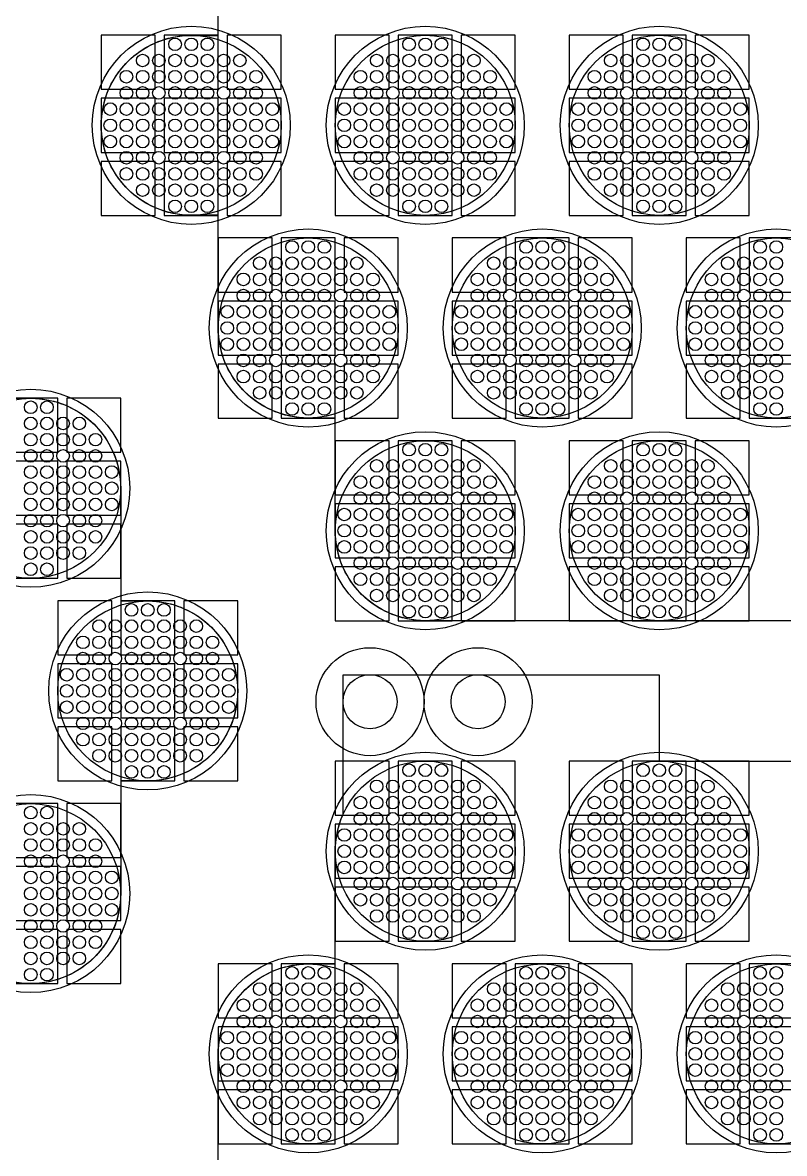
# Model space of a CAD drawing. Extents: x -49 to 54, y -38 to 38.
# Drawn here: x 10.07 to 14.3, y 2.14 to 8.43 of the extents above; entities that cross this region are included whole.
import ezdxf

# ---------------------------------------------------------------- set-up
doc = ezdxf.new("R2010")
doc.units = 0
for name, color, linetype in [('ADHESIVE_VIA_OPENINGS', 30, 'CONTINUOUS'), ('BACK_LAYER', 5, 'CONTINUOUS'), ('COND_LAYER_LOWER_ELECTRODE', 6, 'CONTINUOUS'), ('CONDUCTIVE_LAYER_BACK_LAYER', 2, 'CONTINUOUS'), ('EMITTER', 3, 'CONTINUOUS'), ('LOWER_ELECTRODE', 1, 'CONTINUOUS'), ('SUBSTRATE_VIA', 4, 'CONTINUOUS')]:
    doc.layers.add(name, color=color, linetype=linetype)

msp = doc.modelspace()

# ---------------------------------------------------------------- linework, layer by layer
at = {"layer": 'ADHESIVE_VIA_OPENINGS'}
for centre in [(11.9977, 4.6529), (12.5977, 4.6529)]:
    msp.add_circle(centre, 0.3, dxfattribs=at)
at = {"layer": 'BACK_LAYER'}
for points in [[(10.5046, 8.0546), (10.8046, 8.0546), (10.8046, 8.3546), (10.5046, 8.3546)], [(10.8546, 8.0546), (11.1546, 8.0546), (11.1546, 8.3546), (10.8546, 8.3546)], [(11.2046, 8.0546), (11.5046, 8.0546), (11.5046, 8.3546), (11.2046, 8.3546)], [(11.8046, 8.0546), (12.1046, 8.0546), (12.1046, 8.3546), (11.8046, 8.3546)], [(12.1546, 8.0546), (12.4546, 8.0546), (12.4546, 8.3546), (12.1546, 8.3546)], [(12.5046, 8.0546), (12.8046, 8.0546), (12.8046, 8.3546), (12.5046, 8.3546)], [(13.1046, 8.0546), (13.4046, 8.0546), (13.4046, 8.3546), (13.1046, 8.3546)], [(13.4546, 8.0546), (13.7546, 8.0546), (13.7546, 8.3546), (13.4546, 8.3546)], [(13.8046, 8.0546), (14.1046, 8.0546), (14.1046, 8.3546), (13.8046, 8.3546)], [(10.5046, 7.7046), (10.8046, 7.7046), (10.8046, 8.0046), (10.5046, 8.0046)], [(10.8546, 7.7046), (11.1546, 7.7046), (11.1546, 8.0046), (10.8546, 8.0046)], [(11.2046, 7.7046), (11.5046, 7.7046), (11.5046, 8.0046), (11.2046, 8.0046)], [(11.8046, 7.7046), (12.1046, 7.7046), (12.1046, 8.0046), (11.8046, 8.0046)], [(12.1546, 7.7046), (12.4546, 7.7046), (12.4546, 8.0046), (12.1546, 8.0046)], [(12.5046, 7.7046), (12.8046, 7.7046), (12.8046, 8.0046), (12.5046, 8.0046)], [(13.1046, 7.7046), (13.4046, 7.7046), (13.4046, 8.0046), (13.1046, 8.0046)], [(13.4546, 7.7046), (13.7546, 7.7046), (13.7546, 8.0046), (13.4546, 8.0046)], [(13.8046, 7.7046), (14.1046, 7.7046), (14.1046, 8.0046), (13.8046, 8.0046)], [(10.5046, 7.3546), (10.8046, 7.3546), (10.8046, 7.6546), (10.5046, 7.6546)], [(10.8546, 7.3546), (11.1546, 7.3546), (11.1546, 7.6546), (10.8546, 7.6546)], [(11.2046, 7.3546), (11.5046, 7.3546), (11.5046, 7.6546), (11.2046, 7.6546)], [(11.8046, 7.3546), (12.1046, 7.3546), (12.1046, 7.6546), (11.8046, 7.6546)], [(12.1546, 7.3546), (12.4546, 7.3546), (12.4546, 7.6546), (12.1546, 7.6546)], [(12.5046, 7.3546), (12.8046, 7.3546), (12.8046, 7.6546), (12.5046, 7.6546)], [(13.1046, 7.3546), (13.4046, 7.3546), (13.4046, 7.6546), (13.1046, 7.6546)], [(13.4546, 7.3546), (13.7546, 7.3546), (13.7546, 7.6546), (13.4546, 7.6546)], [(13.8046, 7.3546), (14.1046, 7.3546), (14.1046, 7.6546), (13.8046, 7.6546)], [(11.1546, 6.9288), (11.4546, 6.9288), (11.4546, 7.2288), (11.1546, 7.2288)], [(11.5046, 6.9288), (11.8046, 6.9288), (11.8046, 7.2288), (11.5046, 7.2288)], [(11.8546, 6.9288), (12.1546, 6.9288), (12.1546, 7.2288), (11.8546, 7.2288)], [(12.4546, 6.9288), (12.7546, 6.9288), (12.7546, 7.2288), (12.4546, 7.2288)], [(12.8046, 6.9288), (13.1046, 6.9288), (13.1046, 7.2288), (12.8046, 7.2288)], [(13.1546, 6.9288), (13.4546, 6.9288), (13.4546, 7.2288), (13.1546, 7.2288)], [(13.7546, 6.9288), (14.0546, 6.9288), (14.0546, 7.2288), (13.7546, 7.2288)], [(14.1046, 6.9288), (14.4046, 6.9288), (14.4046, 7.2288), (14.1046, 7.2288)], [(11.1546, 6.5788), (11.4546, 6.5788), (11.4546, 6.8788), (11.1546, 6.8788)], [(11.5046, 6.5788), (11.8046, 6.5788), (11.8046, 6.8788), (11.5046, 6.8788)], [(11.8546, 6.5788), (12.1546, 6.5788), (12.1546, 6.8788), (11.8546, 6.8788)], [(12.4546, 6.5788), (12.7546, 6.5788), (12.7546, 6.8788), (12.4546, 6.8788)], [(12.8046, 6.5788), (13.1046, 6.5788), (13.1046, 6.8788), (12.8046, 6.8788)], [(13.1546, 6.5788), (13.4546, 6.5788), (13.4546, 6.8788), (13.1546, 6.8788)], [(13.7546, 6.5788), (14.0546, 6.5788), (14.0546, 6.8788), (13.7546, 6.8788)], [(14.1046, 6.5788), (14.4046, 6.5788), (14.4046, 6.8788), (14.1046, 6.8788)], [(11.1546, 6.2288), (11.4546, 6.2288), (11.4546, 6.5288), (11.1546, 6.5288)], [(11.5046, 6.2288), (11.8046, 6.2288), (11.8046, 6.5288), (11.5046, 6.5288)], [(11.8546, 6.2288), (12.1546, 6.2288), (12.1546, 6.5288), (11.8546, 6.5288)], [(12.4546, 6.2288), (12.7546, 6.2288), (12.7546, 6.5288), (12.4546, 6.5288)], [(12.8046, 6.2288), (13.1046, 6.2288), (13.1046, 6.5288), (12.8046, 6.5288)], [(13.1546, 6.2288), (13.4546, 6.2288), (13.4546, 6.5288), (13.1546, 6.5288)], [(13.7546, 6.2288), (14.0546, 6.2288), (14.0546, 6.5288), (13.7546, 6.5288)], [(14.1046, 6.2288), (14.4046, 6.2288), (14.4046, 6.5288), (14.1046, 6.5288)], [(9.9628, 6.0386), (10.2628, 6.0386), (10.2628, 6.3386), (9.9628, 6.3386)], [(10.3128, 6.0386), (10.6128, 6.0386), (10.6128, 6.3386), (10.3128, 6.3386)], [(11.8046, 5.803), (12.1046, 5.803), (12.1046, 6.103), (11.8046, 6.103)], [(12.1546, 5.803), (12.4546, 5.803), (12.4546, 6.103), (12.1546, 6.103)], [(12.5046, 5.803), (12.8046, 5.803), (12.8046, 6.103), (12.5046, 6.103)], [(13.1046, 5.803), (13.4046, 5.803), (13.4046, 6.103), (13.1046, 6.103)], [(13.4546, 5.803), (13.7546, 5.803), (13.7546, 6.103), (13.4546, 6.103)], [(13.8046, 5.803), (14.1046, 5.803), (14.1046, 6.103), (13.8046, 6.103)], [(9.9628, 5.6886), (10.2628, 5.6886), (10.2628, 5.9886), (9.9628, 5.9886)], [(10.3128, 5.6886), (10.6128, 5.6886), (10.6128, 5.9886), (10.3128, 5.9886)], [(11.8046, 5.453), (12.1046, 5.453), (12.1046, 5.753), (11.8046, 5.753)], [(12.1546, 5.453), (12.4546, 5.453), (12.4546, 5.753), (12.1546, 5.753)], [(12.5046, 5.453), (12.8046, 5.453), (12.8046, 5.753), (12.5046, 5.753)], [(13.1046, 5.453), (13.4046, 5.453), (13.4046, 5.753), (13.1046, 5.753)], [(13.4546, 5.453), (13.7546, 5.453), (13.7546, 5.753), (13.4546, 5.753)], [(13.8046, 5.453), (14.1046, 5.453), (14.1046, 5.753), (13.8046, 5.753)], [(9.9628, 5.3386), (10.2628, 5.3386), (10.2628, 5.6386), (9.9628, 5.6386)], [(10.3128, 5.3386), (10.6128, 5.3386), (10.6128, 5.6386), (10.3128, 5.6386)], [(11.8046, 5.103), (12.1046, 5.103), (12.1046, 5.403), (11.8046, 5.403)], [(12.1546, 5.103), (12.4546, 5.103), (12.4546, 5.403), (12.1546, 5.403)], [(12.5046, 5.103), (12.8046, 5.103), (12.8046, 5.403), (12.5046, 5.403)], [(13.1046, 5.103), (13.4046, 5.103), (13.4046, 5.403), (13.1046, 5.403)], [(13.4546, 5.103), (13.7546, 5.103), (13.7546, 5.403), (13.4546, 5.403)], [(13.8046, 5.103), (14.1046, 5.103), (14.1046, 5.403), (13.8046, 5.403)], [(10.2628, 4.9128), (10.5628, 4.9128), (10.5628, 5.2128), (10.2628, 5.2128)], [(10.6128, 4.9128), (10.9128, 4.9128), (10.9128, 5.2128), (10.6128, 5.2128)], [(10.9628, 4.9128), (11.2628, 4.9128), (11.2628, 5.2128), (10.9628, 5.2128)], [(10.2628, 4.5628), (10.5628, 4.5628), (10.5628, 4.8628), (10.2628, 4.8628)], [(10.6128, 4.5628), (10.9128, 4.5628), (10.9128, 4.8628), (10.6128, 4.8628)], [(10.9628, 4.5628), (11.2628, 4.5628), (11.2628, 4.8628), (10.9628, 4.8628)], [(10.2628, 4.2128), (10.5628, 4.2128), (10.5628, 4.5128), (10.2628, 4.5128)], [(10.6128, 4.2128), (10.9128, 4.2128), (10.9128, 4.5128), (10.6128, 4.5128)], [(10.9628, 4.2128), (11.2628, 4.2128), (11.2628, 4.5128), (10.9628, 4.5128)], [(11.8046, 4.0226), (12.1046, 4.0226), (12.1046, 4.3226), (11.8046, 4.3226)], [(12.1546, 4.0226), (12.4546, 4.0226), (12.4546, 4.3226), (12.1546, 4.3226)], [(12.5046, 4.0226), (12.8046, 4.0226), (12.8046, 4.3226), (12.5046, 4.3226)], [(13.1046, 4.0226), (13.4046, 4.0226), (13.4046, 4.3226), (13.1046, 4.3226)], [(13.4546, 4.0226), (13.7546, 4.0226), (13.7546, 4.3226), (13.4546, 4.3226)], [(13.8046, 4.0226), (14.1046, 4.0226), (14.1046, 4.3226), (13.8046, 4.3226)], [(9.9628, 3.787), (10.2628, 3.787), (10.2628, 4.087), (9.9628, 4.087)], [(10.3128, 3.787), (10.6128, 3.787), (10.6128, 4.087), (10.3128, 4.087)], [(11.8046, 3.6726), (12.1046, 3.6726), (12.1046, 3.9726), (11.8046, 3.9726)], [(12.1546, 3.6726), (12.4546, 3.6726), (12.4546, 3.9726), (12.1546, 3.9726)], [(12.5046, 3.6726), (12.8046, 3.6726), (12.8046, 3.9726), (12.5046, 3.9726)], [(13.1046, 3.6726), (13.4046, 3.6726), (13.4046, 3.9726), (13.1046, 3.9726)], [(13.4546, 3.6726), (13.7546, 3.6726), (13.7546, 3.9726), (13.4546, 3.9726)], [(13.8046, 3.6726), (14.1046, 3.6726), (14.1046, 3.9726), (13.8046, 3.9726)], [(9.9628, 3.437), (10.2628, 3.437), (10.2628, 3.737), (9.9628, 3.737)], [(10.3128, 3.437), (10.6128, 3.437), (10.6128, 3.737), (10.3128, 3.737)], [(11.8046, 3.3226), (12.1046, 3.3226), (12.1046, 3.6226), (11.8046, 3.6226)], [(12.1546, 3.3226), (12.4546, 3.3226), (12.4546, 3.6226), (12.1546, 3.6226)], [(12.5046, 3.3226), (12.8046, 3.3226), (12.8046, 3.6226), (12.5046, 3.6226)], [(13.1046, 3.3226), (13.4046, 3.3226), (13.4046, 3.6226), (13.1046, 3.6226)], [(13.4546, 3.3226), (13.7546, 3.3226), (13.7546, 3.6226), (13.4546, 3.6226)], [(13.8046, 3.3226), (14.1046, 3.3226), (14.1046, 3.6226), (13.8046, 3.6226)], [(9.9628, 3.087), (10.2628, 3.087), (10.2628, 3.387), (9.9628, 3.387)], [(10.3128, 3.087), (10.6128, 3.087), (10.6128, 3.387), (10.3128, 3.387)], [(11.1546, 2.8968), (11.4546, 2.8968), (11.4546, 3.1968), (11.1546, 3.1968)], [(11.5046, 2.8968), (11.8046, 2.8968), (11.8046, 3.1968), (11.5046, 3.1968)], [(11.8546, 2.8968), (12.1546, 2.8968), (12.1546, 3.1968), (11.8546, 3.1968)], [(12.4546, 2.8968), (12.7546, 2.8968), (12.7546, 3.1968), (12.4546, 3.1968)], [(12.8046, 2.8968), (13.1046, 2.8968), (13.1046, 3.1968), (12.8046, 3.1968)], [(13.1546, 2.8968), (13.4546, 2.8968), (13.4546, 3.1968), (13.1546, 3.1968)], [(13.7546, 2.8968), (14.0546, 2.8968), (14.0546, 3.1968), (13.7546, 3.1968)], [(14.1046, 2.8968), (14.4046, 2.8968), (14.4046, 3.1968), (14.1046, 3.1968)], [(11.1546, 2.5468), (11.4546, 2.5468), (11.4546, 2.8468), (11.1546, 2.8468)], [(11.5046, 2.5468), (11.8046, 2.5468), (11.8046, 2.8468), (11.5046, 2.8468)], [(11.8546, 2.5468), (12.1546, 2.5468), (12.1546, 2.8468), (11.8546, 2.8468)], [(12.4546, 2.5468), (12.7546, 2.5468), (12.7546, 2.8468), (12.4546, 2.8468)], [(12.8046, 2.5468), (13.1046, 2.5468), (13.1046, 2.8468), (12.8046, 2.8468)], [(13.1546, 2.5468), (13.4546, 2.5468), (13.4546, 2.8468), (13.1546, 2.8468)], [(13.7546, 2.5468), (14.0546, 2.5468), (14.0546, 2.8468), (13.7546, 2.8468)], [(14.1046, 2.5468), (14.4046, 2.5468), (14.4046, 2.8468), (14.1046, 2.8468)], [(11.1546, 2.1968), (11.4546, 2.1968), (11.4546, 2.4968), (11.1546, 2.4968)], [(11.5046, 2.1968), (11.8046, 2.1968), (11.8046, 2.4968), (11.5046, 2.4968)], [(11.8546, 2.1968), (12.1546, 2.1968), (12.1546, 2.4968), (11.8546, 2.4968)], [(12.4546, 2.1968), (12.7546, 2.1968), (12.7546, 2.4968), (12.4546, 2.4968)], [(12.8046, 2.1968), (13.1046, 2.1968), (13.1046, 2.4968), (12.8046, 2.4968)], [(13.1546, 2.1968), (13.4546, 2.1968), (13.4546, 2.4968), (13.1546, 2.4968)], [(13.7546, 2.1968), (14.0546, 2.1968), (14.0546, 2.4968), (13.7546, 2.4968)], [(14.1046, 2.1968), (14.4046, 2.1968), (14.4046, 2.4968), (14.1046, 2.4968)]]:
    msp.add_lwpolyline(points, close=True, dxfattribs=at)
at = {"layer": 'COND_LAYER_LOWER_ELECTRODE'}
for centre in [(11.0046, 7.8546), (12.3046, 7.8546), (13.6046, 7.8546), (11.6546, 6.7288), (12.9546, 6.7288), (14.2546, 6.7288), (10.1128, 5.8386), (12.3046, 5.603), (13.6046, 5.603), (10.7628, 4.7128), (12.3046, 3.8226), (13.6046, 3.8226), (10.1128, 3.587), (11.6546, 2.6968), (12.9546, 2.6968), (14.2546, 2.6968)]:
    msp.add_circle(centre, 0.55, dxfattribs=at)
at = {"layer": 'CONDUCTIVE_LAYER_BACK_LAYER'}
for points in [[(14.9146, 5.1031), (12.2947, 5.1031), (12.2748, 5.1039), (12.255, 5.1054), (12.2353, 5.1078), (12.2156, 5.111), (12.1962, 5.1149), (12.1768, 5.1196), (12.1577, 5.1251), (12.1388, 5.1313), (12.1202, 5.1382), (12.1019, 5.1459), (12.0839, 5.1544), (12.0662, 5.1635), (12.0489, 5.1733), (12.032, 5.1838), (12.0156, 5.195), (11.9996, 5.2068), (11.9841, 5.2192), (11.9691, 5.2323), (11.9546, 5.2459), (11.9407, 5.2601), (11.9274, 5.2749), (11.9146, 5.2901), (11.9025, 5.3059), (11.891, 5.3221), (11.8802, 5.3388), (11.87, 5.3559), (11.8605, 5.3733), (11.8517, 5.3912), (11.8437, 5.4093), (11.8363, 5.4278), (11.8297, 5.4466), (11.8239, 5.4656), (11.8188, 5.4848), (11.8145, 5.5042), (11.811, 5.5238), (11.8082, 5.5435), (11.8062, 5.5633), (11.805, 5.5831), (11.8046, 5.603), (11.8046, 6.2289), (11.6447, 6.2289), (11.6248, 6.2297), (11.605, 6.2313), (11.5853, 6.2336), (11.5656, 6.2368), (11.5462, 6.2407), (11.5268, 6.2454), (11.5077, 6.2509), (11.4888, 6.2571), (11.4702, 6.2641), (11.4519, 6.2718), (11.4339, 6.2802), (11.4162, 6.2893), (11.3989, 6.2992), (11.382, 6.3097), (11.3656, 6.3208), (11.3496, 6.3326), (11.3341, 6.3451), (11.3191, 6.3581), (11.3046, 6.3718), (11.2907, 6.386), (11.2774, 6.4007), (11.2646, 6.416), (11.2525, 6.4317), (11.241, 6.4479), (11.2302, 6.4646), (11.22, 6.4817), (11.2105, 6.4992), (11.2017, 6.517), (11.1937, 6.5352), (11.1863, 6.5537), (11.1797, 6.5724), (11.1739, 6.5914), (11.1688, 6.6106), (11.1645, 6.63), (11.161, 6.6496), (11.1582, 6.6693), (11.1562, 6.6891), (11.155, 6.7089), (11.1546, 6.7288), (11.1546, 7.3547), (10.9947, 7.3547), (10.9748, 7.3555), (10.955, 7.3571), (10.9353, 7.3595), (10.9156, 7.3626), (10.8962, 7.3666), (10.8768, 7.3713), (10.8577, 7.3767), (10.8388, 7.3829), (10.8202, 7.3899), (10.8019, 7.3976), (10.7839, 7.406), (10.7662, 7.4152), (10.7489, 7.425), (10.732, 7.4355), (10.7156, 7.4467), (10.6996, 7.4585), (10.6841, 7.4709), (10.6691, 7.484), (10.6546, 7.4976), (10.6407, 7.5118), (10.6274, 7.5265), (10.6146, 7.5418), (10.6025, 7.5575), (10.591, 7.5738), (10.5802, 7.5904), (10.57, 7.6075), (10.5605, 7.625), (10.5517, 7.6428), (10.5437, 7.661), (10.5363, 7.6795), (10.5297, 7.6982), (10.5239, 7.7173), (10.5188, 7.7365), (10.5145, 7.7559), (10.511, 7.7754), (10.5082, 7.7951), (10.5062, 7.8149), (10.505, 7.8348), (10.5046, 7.8546), (10.505, 7.8745), (10.5062, 7.8944), (10.5082, 7.9142), (10.511, 7.9338), (10.5145, 7.9534), (10.5188, 7.9728), (10.5239, 7.992), (10.5297, 8.011), (10.5363, 8.0298), (10.5437, 8.0483), (10.5517, 8.0665), (10.5605, 8.0843), (10.57, 8.1018), (10.5802, 8.1189), (10.591, 8.1355), (10.6025, 8.1517), (10.6146, 8.1675), (10.6274, 8.1828), (10.6407, 8.1975), (10.6546, 8.2117), (10.6691, 8.2253), (10.6841, 8.2384), (10.6996, 8.2508), (10.7156, 8.2626), (10.732, 8.2738), (10.7489, 8.2843), (10.7662, 8.2941), (10.7839, 8.3033), (10.8019, 8.3117), (10.8202, 8.3194), (10.8388, 8.3264), (10.8577, 8.3326), (10.8768, 8.338), (10.8962, 8.3427), (10.9156, 8.3467), (10.9353, 8.3498), (10.955, 8.3522), (10.9748, 8.3538), (10.9947, 8.3545), (11.1546, 8.3545), (11.1546, 8.9805)], [(9.9628, 6.3385), (10.1227, 6.3385), (10.1426, 6.3377), (10.1624, 6.3362), (10.1822, 6.3338), (10.2018, 6.3306), (10.2213, 6.3267), (10.2406, 6.322), (10.2597, 6.3165), (10.2786, 6.3103), (10.2972, 6.3034), (10.3156, 6.2957), (10.3336, 6.2872), (10.3512, 6.2781), (10.3685, 6.2683), (10.3854, 6.2578), (10.4018, 6.2466), (10.4178, 6.2348), (10.4333, 6.2224), (10.4483, 6.2093), (10.4628, 6.1957), (10.4767, 6.1815), (10.4901, 6.1667), (10.5028, 6.1515), (10.5149, 6.1357), (10.5264, 6.1195), (10.5373, 6.1028), (10.5474, 6.0857), (10.5569, 6.0683), (10.5657, 6.0504), (10.5738, 6.0323), (10.5811, 6.0138), (10.5877, 5.995), (10.5935, 5.976), (10.5986, 5.9568), (10.6029, 5.9374), (10.6065, 5.9178), (10.6092, 5.8981), (10.6112, 5.8783), (10.6124, 5.8585), (10.6128, 5.8386), (10.6128, 5.2127), (10.7727, 5.2127), (10.7926, 5.2119), (10.8124, 5.2103), (10.8322, 5.208), (10.8518, 5.2048), (10.8713, 5.2009), (10.8906, 5.1962), (10.9097, 5.1907), (10.9286, 5.1845), (10.9472, 5.1775), (10.9656, 5.1698), (10.9836, 5.1614), (11.0012, 5.1523), (11.0185, 5.1424), (11.0354, 5.1319), (11.0518, 5.1208), (11.0678, 5.109), (11.0833, 5.0965), (11.0983, 5.0835), (11.1128, 5.0698), (11.1267, 5.0556), (11.1401, 5.0409), (11.1528, 5.0256), (11.1649, 5.0099), (11.1764, 4.9937), (11.1873, 4.977), (11.1974, 4.9599), (11.2069, 4.9424), (11.2157, 4.9246), (11.2238, 4.9064), (11.2311, 4.8879), (11.2377, 4.8692), (11.2435, 4.8502), (11.2486, 4.831), (11.2529, 4.8116), (11.2565, 4.792), (11.2592, 4.7723), (11.2612, 4.7525), (11.2624, 4.7327), (11.2628, 4.7128), (11.2624, 4.6929), (11.2612, 4.6731), (11.2592, 4.6533), (11.2565, 4.6336), (11.2529, 4.614), (11.2486, 4.5946), (11.2435, 4.5754), (11.2377, 4.5564), (11.2311, 4.5376), (11.2238, 4.5192), (11.2157, 4.501), (11.2069, 4.4831), (11.1974, 4.4657), (11.1873, 4.4486), (11.1764, 4.4319), (11.1649, 4.4157), (11.1528, 4.3999), (11.1401, 4.3847), (11.1267, 4.3699), (11.1128, 4.3557), (11.0983, 4.3421), (11.0833, 4.3291), (11.0678, 4.3166), (11.0518, 4.3048), (11.0354, 4.2936), (11.0185, 4.2831), (11.0012, 4.2733), (10.9836, 4.2642), (10.9656, 4.2557), (10.9472, 4.248), (10.9286, 4.2411), (10.9097, 4.2349), (10.8906, 4.2294), (10.8713, 4.2247), (10.8518, 4.2208), (10.8322, 4.2176), (10.8124, 4.2153), (10.7926, 4.2137), (10.7727, 4.2129), (10.6128, 4.2129), (10.6128, 3.587), (10.6124, 3.5671), (10.6112, 3.5472), (10.6092, 3.5274), (10.6065, 3.5078), (10.6029, 3.4882), (10.5986, 3.4688), (10.5935, 3.4496), (10.5877, 3.4306), (10.5811, 3.4118), (10.5738, 3.3933), (10.5657, 3.3751), (10.5569, 3.3573), (10.5474, 3.3398), (10.5373, 3.3227), (10.5264, 3.3061), (10.5149, 3.2899), (10.5028, 3.2741), (10.4901, 3.2588), (10.4767, 3.2441), (10.4628, 3.2299), (10.4483, 3.2163), (10.4333, 3.2032), (10.4178, 3.1908), (10.4018, 3.179), (10.3854, 3.1678), (10.3685, 3.1573), (10.3512, 3.1475), (10.3336, 3.1383), (10.3156, 3.1299), (10.2972, 3.1222), (10.2786, 3.1152), (10.2597, 3.109), (10.2406, 3.1036), (10.2213, 3.0989), (10.2018, 3.0949), (10.1822, 3.0918), (10.1624, 3.0894), (10.1426, 3.0878), (10.1227, 3.0871), (9.9628, 3.0871)], [(11.1546, 2.0708), (11.1546, 2.6968), (11.155, 2.7166), (11.1562, 2.7365), (11.1582, 2.7563), (11.161, 2.776), (11.1645, 2.7955), (11.1688, 2.8149), (11.1739, 2.8342), (11.1797, 2.8532), (11.1863, 2.8719), (11.1937, 2.8904), (11.2017, 2.9086), (11.2105, 2.9264), (11.22, 2.9439), (11.2302, 2.961), (11.241, 2.9776), (11.2525, 2.9939), (11.2646, 3.0096), (11.2774, 3.0249), (11.2907, 3.0396), (11.3046, 3.0538), (11.3191, 3.0674), (11.3341, 3.0805), (11.3496, 3.0929), (11.3656, 3.1047), (11.382, 3.1159), (11.3989, 3.1264), (11.4162, 3.1362), (11.4339, 3.1454), (11.4519, 3.1538), (11.4702, 3.1615), (11.4888, 3.1685), (11.5077, 3.1747), (11.5268, 3.1802), (11.5462, 3.1849), (11.5656, 3.1888), (11.5853, 3.1919), (11.605, 3.1943), (11.6248, 3.1959), (11.6447, 3.1967), (11.8046, 3.1967), (11.8046, 3.8226), (11.805, 3.8425), (11.8062, 3.8623), (11.8082, 3.8821), (11.811, 3.9018), (11.8145, 3.9214), (11.8188, 3.9408), (11.8239, 3.96), (11.8297, 3.979), (11.8363, 3.9978), (11.8437, 4.0162), (11.8477, 4.0254), (11.8477, 4.8029), (13.6046, 4.8029), (13.6046, 4.3225), (14.9146, 4.3225)]]:
    msp.add_lwpolyline(points, dxfattribs=at)
at = {"layer": 'EMITTER'}
for centre in [(11.0046, 7.8546), (12.3046, 7.8546), (13.6046, 7.8546), (11.6546, 6.7288), (12.9546, 6.7288), (14.2546, 6.7288), (10.1128, 5.8386), (12.3046, 5.603), (13.6046, 5.603), (10.7628, 4.7128), (12.3046, 3.8226), (13.6046, 3.8226), (10.1128, 3.587), (11.6546, 2.6968), (12.9546, 2.6968), (14.2546, 2.6968)]:
    msp.add_circle(centre, 0.5, dxfattribs=at)
at = {"layer": 'LOWER_ELECTRODE'}
for centre in [(10.9146, 8.3046), (11.0046, 8.3046), (11.0946, 8.3046), (12.2146, 8.3046), (12.3046, 8.3046), (12.3946, 8.3046), (13.5146, 8.3046), (13.6046, 8.3046), (13.6946, 8.3046), (10.7346, 8.2146), (10.8246, 8.2146), (10.9146, 8.2146), (11.0046, 8.2146), (11.0946, 8.2146), (11.1846, 8.2146), (11.2746, 8.2146), (12.0346, 8.2146), (12.1246, 8.2146), (12.2146, 8.2146), (12.3046, 8.2146), (12.3946, 8.2146), (12.4846, 8.2146), (12.5746, 8.2146), (13.3346, 8.2146), (13.4246, 8.2146), (13.5146, 8.2146), (13.6046, 8.2146), (13.6946, 8.2146), (13.7846, 8.2146), (13.8746, 8.2146), (10.6446, 8.1246), (10.7346, 8.1246), (10.8246, 8.1246), (10.9146, 8.1246), (11.0046, 8.1246), (11.0946, 8.1246), (11.1846, 8.1246), (11.2746, 8.1246), (11.3646, 8.1246), (11.9446, 8.1246), (12.0346, 8.1246), (12.1246, 8.1246), (12.2146, 8.1246), (12.3046, 8.1246), (12.3946, 8.1246), (12.4846, 8.1246), (12.5746, 8.1246), (12.6646, 8.1246), (13.2446, 8.1246), (13.3346, 8.1246), (13.4246, 8.1246), (13.5146, 8.1246), (13.6046, 8.1246), (13.6946, 8.1246), (13.7846, 8.1246), (13.8746, 8.1246), (13.9646, 8.1246), (10.6446, 8.0346), (10.7346, 8.0346), (10.8246, 8.0346), (10.9146, 8.0346), (11.0046, 8.0346), (11.0946, 8.0346), (11.1846, 8.0346), (11.2746, 8.0346), (11.3646, 8.0346), (11.9446, 8.0346), (12.0346, 8.0346), (12.1246, 8.0346), (12.2146, 8.0346), (12.3046, 8.0346), (12.3946, 8.0346), (12.4846, 8.0346), (12.5746, 8.0346), (12.6646, 8.0346), (13.2446, 8.0346), (13.3346, 8.0346), (13.4246, 8.0346), (13.5146, 8.0346), (13.6046, 8.0346), (13.6946, 8.0346), (13.7846, 8.0346), (13.8746, 8.0346), (13.9646, 8.0346), (10.5546, 7.9446), (10.6446, 7.9446), (10.7346, 7.9446), (10.8246, 7.9446), (10.9146, 7.9446), (11.0046, 7.9446), (11.0946, 7.9446), (11.1846, 7.9446), (11.2746, 7.9446), (11.3646, 7.9446), (11.4546, 7.9446), (11.8546, 7.9446), (11.9446, 7.9446), (12.0346, 7.9446), (12.1246, 7.9446), (12.2146, 7.9446), (12.3046, 7.9446), (12.3946, 7.9446), (12.4846, 7.9446), (12.5746, 7.9446), (12.6646, 7.9446), (12.7546, 7.9446), (13.1546, 7.9446), (13.2446, 7.9446), (13.3346, 7.9446), (13.4246, 7.9446), (13.5146, 7.9446), (13.6046, 7.9446), (13.6946, 7.9446), (13.7846, 7.9446), (13.8746, 7.9446), (13.9646, 7.9446), (14.0546, 7.9446), (10.5546, 7.8546), (10.6446, 7.8546), (10.7346, 7.8546), (10.8246, 7.8546), (10.9146, 7.8546), (11.0046, 7.8546), (11.0946, 7.8546), (11.1846, 7.8546), (11.2746, 7.8546), (11.3646, 7.8546), (11.4546, 7.8546), (11.8546, 7.8546), (11.9446, 7.8546), (12.0346, 7.8546), (12.1246, 7.8546), (12.2146, 7.8546), (12.3046, 7.8546), (12.3946, 7.8546), (12.4846, 7.8546), (12.5746, 7.8546), (12.6646, 7.8546), (12.7546, 7.8546), (13.1546, 7.8546), (13.2446, 7.8546), (13.3346, 7.8546), (13.4246, 7.8546), (13.5146, 7.8546), (13.6046, 7.8546), (13.6946, 7.8546), (13.7846, 7.8546), (13.8746, 7.8546), (13.9646, 7.8546), (14.0546, 7.8546), (10.5546, 7.7646), (10.6446, 7.7646), (10.7346, 7.7646), (10.8246, 7.7646), (10.9146, 7.7646), (11.0046, 7.7646), (11.0946, 7.7646), (11.1846, 7.7646), (11.2746, 7.7646), (11.3646, 7.7646), (11.4546, 7.7646), (11.8546, 7.7646), (11.9446, 7.7646), (12.0346, 7.7646), (12.1246, 7.7646), (12.2146, 7.7646), (12.3046, 7.7646), (12.3946, 7.7646), (12.4846, 7.7646), (12.5746, 7.7646), (12.6646, 7.7646), (12.7546, 7.7646), (13.1546, 7.7646), (13.2446, 7.7646), (13.3346, 7.7646), (13.4246, 7.7646), (13.5146, 7.7646), (13.6046, 7.7646), (13.6946, 7.7646), (13.7846, 7.7646), (13.8746, 7.7646), (13.9646, 7.7646), (14.0546, 7.7646), (10.6446, 7.6746), (10.7346, 7.6746), (10.8246, 7.6746), (10.9146, 7.6746), (11.0046, 7.6746), (11.0946, 7.6746), (11.1846, 7.6746), (11.2746, 7.6746), (11.3646, 7.6746), (11.9446, 7.6746), (12.0346, 7.6746), (12.1246, 7.6746), (12.2146, 7.6746), (12.3046, 7.6746), (12.3946, 7.6746), (12.4846, 7.6746), (12.5746, 7.6746), (12.6646, 7.6746), (13.2446, 7.6746), (13.3346, 7.6746), (13.4246, 7.6746), (13.5146, 7.6746), (13.6046, 7.6746), (13.6946, 7.6746), (13.7846, 7.6746), (13.8746, 7.6746), (13.9646, 7.6746), (10.6446, 7.5846), (10.7346, 7.5846), (10.8246, 7.5846), (10.9146, 7.5846), (11.0046, 7.5846), (11.0946, 7.5846), (11.1846, 7.5846), (11.2746, 7.5846), (11.3646, 7.5846), (11.9446, 7.5846), (12.0346, 7.5846), (12.1246, 7.5846), (12.2146, 7.5846), (12.3046, 7.5846), (12.3946, 7.5846), (12.4846, 7.5846), (12.5746, 7.5846), (12.6646, 7.5846), (13.2446, 7.5846), (13.3346, 7.5846), (13.4246, 7.5846), (13.5146, 7.5846), (13.6046, 7.5846), (13.6946, 7.5846), (13.7846, 7.5846), (13.8746, 7.5846), (13.9646, 7.5846), (10.7346, 7.4946), (10.8246, 7.4946), (10.9146, 7.4946), (11.0046, 7.4946), (11.0946, 7.4946), (11.1846, 7.4946), (11.2746, 7.4946), (12.0346, 7.4946), (12.1246, 7.4946), (12.2146, 7.4946), (12.3046, 7.4946), (12.3946, 7.4946), (12.4846, 7.4946), (12.5746, 7.4946), (13.3346, 7.4946), (13.4246, 7.4946), (13.5146, 7.4946), (13.6046, 7.4946), (13.6946, 7.4946), (13.7846, 7.4946), (13.8746, 7.4946), (10.9146, 7.4046), (11.0046, 7.4046), (11.0946, 7.4046), (12.2146, 7.4046), (12.3046, 7.4046), (12.3946, 7.4046), (13.5146, 7.4046), (13.6046, 7.4046), (13.6946, 7.4046), (11.5646, 7.1788), (11.6546, 7.1788), (11.7446, 7.1788), (12.8646, 7.1788), (12.9546, 7.1788), (13.0446, 7.1788), (14.1646, 7.1788), (14.2546, 7.1788), (11.3846, 7.0888), (11.4746, 7.0888), (11.5646, 7.0888), (11.6546, 7.0888), (11.7446, 7.0888), (11.8346, 7.0888), (11.9246, 7.0888), (12.6846, 7.0888), (12.7746, 7.0888), (12.8646, 7.0888), (12.9546, 7.0888), (13.0446, 7.0888), (13.1346, 7.0888), (13.2246, 7.0888), (13.9846, 7.0888), (14.0746, 7.0888), (14.1646, 7.0888), (14.2546, 7.0888), (11.2946, 6.9988), (11.3846, 6.9988), (11.4746, 6.9988), (11.5646, 6.9988), (11.6546, 6.9988), (11.7446, 6.9988), (11.8346, 6.9988), (11.9246, 6.9988), (12.0146, 6.9988), (12.5946, 6.9988), (12.6846, 6.9988), (12.7746, 6.9988), (12.8646, 6.9988), (12.9546, 6.9988), (13.0446, 6.9988), (13.1346, 6.9988), (13.2246, 6.9988), (13.3146, 6.9988), (13.8946, 6.9988), (13.9846, 6.9988), (14.0746, 6.9988), (14.1646, 6.9988), (14.2546, 6.9988), (11.2946, 6.9088), (11.3846, 6.9088), (11.4746, 6.9088), (11.5646, 6.9088), (11.6546, 6.9088), (11.7446, 6.9088), (11.8346, 6.9088), (11.9246, 6.9088), (12.0146, 6.9088), (12.5946, 6.9088), (12.6846, 6.9088), (12.7746, 6.9088), (12.8646, 6.9088), (12.9546, 6.9088), (13.0446, 6.9088), (13.1346, 6.9088), (13.2246, 6.9088), (13.3146, 6.9088), (13.8946, 6.9088), (13.9846, 6.9088), (14.0746, 6.9088), (14.1646, 6.9088), (14.2546, 6.9088), (11.2046, 6.8188), (11.2946, 6.8188), (11.3846, 6.8188), (11.4746, 6.8188), (11.5646, 6.8188), (11.6546, 6.8188), (11.7446, 6.8188), (11.8346, 6.8188), (11.9246, 6.8188), (12.0146, 6.8188), (12.1046, 6.8188), (12.5046, 6.8188), (12.5946, 6.8188), (12.6846, 6.8188), (12.7746, 6.8188), (12.8646, 6.8188), (12.9546, 6.8188), (13.0446, 6.8188), (13.1346, 6.8188), (13.2246, 6.8188), (13.3146, 6.8188), (13.4046, 6.8188), (13.8046, 6.8188), (13.8946, 6.8188), (13.9846, 6.8188), (14.0746, 6.8188), (14.1646, 6.8188), (14.2546, 6.8188), (11.2046, 6.7288), (11.2946, 6.7288), (11.3846, 6.7288), (11.4746, 6.7288), (11.5646, 6.7288), (11.6546, 6.7288), (11.7446, 6.7288), (11.8346, 6.7288), (11.9246, 6.7288), (12.0146, 6.7288), (12.1046, 6.7288), (12.5046, 6.7288), (12.5946, 6.7288), (12.6846, 6.7288), (12.7746, 6.7288), (12.8646, 6.7288), (12.9546, 6.7288), (13.0446, 6.7288), (13.1346, 6.7288), (13.2246, 6.7288), (13.3146, 6.7288), (13.4046, 6.7288), (13.8046, 6.7288), (13.8946, 6.7288), (13.9846, 6.7288), (14.0746, 6.7288), (14.1646, 6.7288), (14.2546, 6.7288), (11.2046, 6.6388), (11.2946, 6.6388), (11.3846, 6.6388), (11.4746, 6.6388), (11.5646, 6.6388), (11.6546, 6.6388), (11.7446, 6.6388), (11.8346, 6.6388), (11.9246, 6.6388), (12.0146, 6.6388), (12.1046, 6.6388), (12.5046, 6.6388), (12.5946, 6.6388), (12.6846, 6.6388), (12.7746, 6.6388), (12.8646, 6.6388), (12.9546, 6.6388), (13.0446, 6.6388), (13.1346, 6.6388), (13.2246, 6.6388), (13.3146, 6.6388), (13.4046, 6.6388), (13.8046, 6.6388), (13.8946, 6.6388), (13.9846, 6.6388), (14.0746, 6.6388), (14.1646, 6.6388), (14.2546, 6.6388), (11.2946, 6.5488), (11.3846, 6.5488), (11.4746, 6.5488), (11.5646, 6.5488), (11.6546, 6.5488), (11.7446, 6.5488), (11.8346, 6.5488), (11.9246, 6.5488), (12.0146, 6.5488), (12.5946, 6.5488), (12.6846, 6.5488), (12.7746, 6.5488), (12.8646, 6.5488), (12.9546, 6.5488), (13.0446, 6.5488), (13.1346, 6.5488), (13.2246, 6.5488), (13.3146, 6.5488), (13.8946, 6.5488), (13.9846, 6.5488), (14.0746, 6.5488), (14.1646, 6.5488), (14.2546, 6.5488), (11.2946, 6.4588), (11.3846, 6.4588), (11.4746, 6.4588), (11.5646, 6.4588), (11.6546, 6.4588), (11.7446, 6.4588), (11.8346, 6.4588), (11.9246, 6.4588), (12.0146, 6.4588), (12.5946, 6.4588), (12.6846, 6.4588), (12.7746, 6.4588), (12.8646, 6.4588), (12.9546, 6.4588), (13.0446, 6.4588), (13.1346, 6.4588), (13.2246, 6.4588), (13.3146, 6.4588), (13.8946, 6.4588), (13.9846, 6.4588), (14.0746, 6.4588), (14.1646, 6.4588), (14.2546, 6.4588), (11.3846, 6.3688), (11.4746, 6.3688), (11.5646, 6.3688), (11.6546, 6.3688), (11.7446, 6.3688), (11.8346, 6.3688), (11.9246, 6.3688), (12.6846, 6.3688), (12.7746, 6.3688), (12.8646, 6.3688), (12.9546, 6.3688), (13.0446, 6.3688), (13.1346, 6.3688), (13.2246, 6.3688), (13.9846, 6.3688), (14.0746, 6.3688), (14.1646, 6.3688), (14.2546, 6.3688), (10.1128, 6.2886), (10.2028, 6.2886), (11.5646, 6.2788), (11.6546, 6.2788), (11.7446, 6.2788), (12.8646, 6.2788), (12.9546, 6.2788), (13.0446, 6.2788), (14.1646, 6.2788), (14.2546, 6.2788), (10.1128, 6.1986), (10.2028, 6.1986), (10.2928, 6.1986), (10.3828, 6.1986), (10.1128, 6.1086), (10.2028, 6.1086), (10.2928, 6.1086), (10.3828, 6.1086), (10.4728, 6.1086), (10.1128, 6.0186), (10.2028, 6.0186), (10.2928, 6.0186), (10.3828, 6.0186), (10.4728, 6.0186), (12.2146, 6.053), (12.3046, 6.053), (12.3946, 6.053), (13.5146, 6.053), (13.6046, 6.053), (13.6946, 6.053), (12.0346, 5.963), (12.1246, 5.963), (12.2146, 5.963), (12.3046, 5.963), (12.3946, 5.963), (12.4846, 5.963), (12.5746, 5.963), (13.3346, 5.963), (13.4246, 5.963), (13.5146, 5.963), (13.6046, 5.963), (13.6946, 5.963), (13.7846, 5.963), (13.8746, 5.963), (10.1128, 5.9286), (10.2028, 5.9286), (10.2928, 5.9286), (10.3828, 5.9286), (10.4728, 5.9286), (10.5628, 5.9286), (11.9446, 5.873), (12.0346, 5.873), (12.1246, 5.873), (12.2146, 5.873), (12.3046, 5.873), (12.3946, 5.873), (12.4846, 5.873), (12.5746, 5.873), (12.6646, 5.873), (13.2446, 5.873), (13.3346, 5.873), (13.4246, 5.873), (13.5146, 5.873), (13.6046, 5.873), (13.6946, 5.873), (13.7846, 5.873), (13.8746, 5.873), (13.9646, 5.873), (10.1128, 5.8386), (10.2028, 5.8386), (10.2928, 5.8386), (10.3828, 5.8386), (10.4728, 5.8386), (10.5628, 5.8386), (10.1128, 5.7486), (10.2028, 5.7486), (10.2928, 5.7486), (10.3828, 5.7486), (10.4728, 5.7486), (10.5628, 5.7486), (11.9446, 5.783), (12.0346, 5.783), (12.1246, 5.783), (12.2146, 5.783), (12.3046, 5.783), (12.3946, 5.783), (12.4846, 5.783), (12.5746, 5.783), (12.6646, 5.783), (13.2446, 5.783), (13.3346, 5.783), (13.4246, 5.783), (13.5146, 5.783), (13.6046, 5.783), (13.6946, 5.783), (13.7846, 5.783), (13.8746, 5.783), (13.9646, 5.783), (11.8546, 5.693), (11.9446, 5.693), (12.0346, 5.693), (12.1246, 5.693), (12.2146, 5.693), (12.3046, 5.693), (12.3946, 5.693), (12.4846, 5.693), (12.5746, 5.693), (12.6646, 5.693), (12.7546, 5.693), (13.1546, 5.693), (13.2446, 5.693), (13.3346, 5.693), (13.4246, 5.693), (13.5146, 5.693), (13.6046, 5.693), (13.6946, 5.693), (13.7846, 5.693), (13.8746, 5.693), (13.9646, 5.693), (14.0546, 5.693), (10.1128, 5.6586), (10.2028, 5.6586), (10.2928, 5.6586), (10.3828, 5.6586), (10.4728, 5.6586), (10.1128, 5.5686), (10.2028, 5.5686), (10.2928, 5.5686), (10.3828, 5.5686), (10.4728, 5.5686), (11.8546, 5.603), (11.9446, 5.603), (12.0346, 5.603), (12.1246, 5.603), (12.2146, 5.603), (12.3046, 5.603), (12.3946, 5.603), (12.4846, 5.603), (12.5746, 5.603), (12.6646, 5.603), (12.7546, 5.603), (13.1546, 5.603), (13.2446, 5.603), (13.3346, 5.603), (13.4246, 5.603), (13.5146, 5.603), (13.6046, 5.603), (13.6946, 5.603), (13.7846, 5.603), (13.8746, 5.603), (13.9646, 5.603), (14.0546, 5.603), (11.8546, 5.513), (11.9446, 5.513), (12.0346, 5.513), (12.1246, 5.513), (12.2146, 5.513), (12.3046, 5.513), (12.3946, 5.513), (12.4846, 5.513), (12.5746, 5.513), (12.6646, 5.513), (12.7546, 5.513), (13.1546, 5.513), (13.2446, 5.513), (13.3346, 5.513), (13.4246, 5.513), (13.5146, 5.513), (13.6046, 5.513), (13.6946, 5.513), (13.7846, 5.513), (13.8746, 5.513), (13.9646, 5.513), (14.0546, 5.513), (10.1128, 5.4786), (10.2028, 5.4786), (10.2928, 5.4786), (10.3828, 5.4786), (10.1128, 5.3886), (10.2028, 5.3886), (11.9446, 5.423), (12.0346, 5.423), (12.1246, 5.423), (12.2146, 5.423), (12.3046, 5.423), (12.3946, 5.423), (12.4846, 5.423), (12.5746, 5.423), (12.6646, 5.423), (13.2446, 5.423), (13.3346, 5.423), (13.4246, 5.423), (13.5146, 5.423), (13.6046, 5.423), (13.6946, 5.423), (13.7846, 5.423), (13.8746, 5.423), (13.9646, 5.423), (11.9446, 5.333), (12.0346, 5.333), (12.1246, 5.333), (12.2146, 5.333), (12.3046, 5.333), (12.3946, 5.333), (12.4846, 5.333), (12.5746, 5.333), (12.6646, 5.333), (13.2446, 5.333), (13.3346, 5.333), (13.4246, 5.333), (13.5146, 5.333), (13.6046, 5.333), (13.6946, 5.333), (13.7846, 5.333), (13.8746, 5.333), (13.9646, 5.333), (12.0346, 5.243), (12.1246, 5.243), (12.2146, 5.243), (12.3046, 5.243), (12.3946, 5.243), (12.4846, 5.243), (12.5746, 5.243), (13.3346, 5.243), (13.4246, 5.243), (13.5146, 5.243), (13.6046, 5.243), (13.6946, 5.243), (13.7846, 5.243), (13.8746, 5.243), (10.6728, 5.1628), (10.7628, 5.1628), (10.8528, 5.1628), (12.2146, 5.153), (12.3046, 5.153), (12.3946, 5.153), (13.5146, 5.153), (13.6046, 5.153), (13.6946, 5.153), (10.4928, 5.0728), (10.5828, 5.0728), (10.6728, 5.0728), (10.7628, 5.0728), (10.8528, 5.0728), (10.9428, 5.0728), (11.0328, 5.0728), (10.4028, 4.9828), (10.4928, 4.9828), (10.5828, 4.9828), (10.6728, 4.9828), (10.7628, 4.9828), (10.8528, 4.9828), (10.9428, 4.9828), (11.0328, 4.9828), (11.1228, 4.9828), (10.4028, 4.8928), (10.4928, 4.8928), (10.5828, 4.8928), (10.6728, 4.8928), (10.7628, 4.8928), (10.8528, 4.8928), (10.9428, 4.8928), (11.0328, 4.8928), (11.1228, 4.8928), (10.3128, 4.8028), (10.4028, 4.8028), (10.4928, 4.8028), (10.5828, 4.8028), (10.6728, 4.8028), (10.7628, 4.8028), (10.8528, 4.8028), (10.9428, 4.8028), (11.0328, 4.8028), (11.1228, 4.8028), (11.2128, 4.8028), (10.3128, 4.7128), (10.4028, 4.7128), (10.4928, 4.7128), (10.5828, 4.7128), (10.6728, 4.7128), (10.7628, 4.7128), (10.8528, 4.7128), (10.9428, 4.7128), (11.0328, 4.7128), (11.1228, 4.7128), (11.2128, 4.7128), (10.3128, 4.6228), (10.4028, 4.6228), (10.4928, 4.6228), (10.5828, 4.6228), (10.6728, 4.6228), (10.7628, 4.6228), (10.8528, 4.6228), (10.9428, 4.6228), (11.0328, 4.6228), (11.1228, 4.6228), (11.2128, 4.6228), (10.4028, 4.5328), (10.4928, 4.5328), (10.5828, 4.5328), (10.6728, 4.5328), (10.7628, 4.5328), (10.8528, 4.5328), (10.9428, 4.5328), (11.0328, 4.5328), (11.1228, 4.5328), (10.4028, 4.4428), (10.4928, 4.4428), (10.5828, 4.4428), (10.6728, 4.4428), (10.7628, 4.4428), (10.8528, 4.4428), (10.9428, 4.4428), (11.0328, 4.4428), (11.1228, 4.4428), (10.4928, 4.3528), (10.5828, 4.3528), (10.6728, 4.3528), (10.7628, 4.3528), (10.8528, 4.3528), (10.9428, 4.3528), (11.0328, 4.3528), (10.6728, 4.2628), (10.7628, 4.2628), (10.8528, 4.2628), (12.2146, 4.2726), (12.3046, 4.2726), (12.3946, 4.2726), (13.5146, 4.2726), (13.6046, 4.2726), (13.6946, 4.2726), (12.0346, 4.1826), (12.1246, 4.1826), (12.2146, 4.1826), (12.3046, 4.1826), (12.3946, 4.1826), (12.4846, 4.1826), (12.5746, 4.1826), (13.3346, 4.1826), (13.4246, 4.1826), (13.5146, 4.1826), (13.6046, 4.1826), (13.6946, 4.1826), (13.7846, 4.1826), (13.8746, 4.1826), (11.9446, 4.0926), (12.0346, 4.0926), (12.1246, 4.0926), (12.2146, 4.0926), (12.3046, 4.0926), (12.3946, 4.0926), (12.4846, 4.0926), (12.5746, 4.0926), (12.6646, 4.0926), (13.2446, 4.0926), (13.3346, 4.0926), (13.4246, 4.0926), (13.5146, 4.0926), (13.6046, 4.0926), (13.6946, 4.0926), (13.7846, 4.0926), (13.8746, 4.0926), (13.9646, 4.0926), (10.1128, 4.037), (10.2028, 4.037), (11.9446, 4.0026), (12.0346, 4.0026), (12.1246, 4.0026), (12.2146, 4.0026), (12.3046, 4.0026), (12.3946, 4.0026), (12.4846, 4.0026), (12.5746, 4.0026), (12.6646, 4.0026), (13.2446, 4.0026), (13.3346, 4.0026), (13.4246, 4.0026), (13.5146, 4.0026), (13.6046, 4.0026), (13.6946, 4.0026), (13.7846, 4.0026), (13.8746, 4.0026), (13.9646, 4.0026), (10.1128, 3.947), (10.2028, 3.947), (10.2928, 3.947), (10.3828, 3.947), (11.8546, 3.9126), (11.9446, 3.9126), (12.0346, 3.9126), (12.1246, 3.9126), (12.2146, 3.9126), (12.3046, 3.9126), (12.3946, 3.9126), (12.4846, 3.9126), (12.5746, 3.9126), (12.6646, 3.9126), (12.7546, 3.9126), (13.1546, 3.9126), (13.2446, 3.9126), (13.3346, 3.9126), (13.4246, 3.9126), (13.5146, 3.9126), (13.6046, 3.9126), (13.6946, 3.9126), (13.7846, 3.9126), (13.8746, 3.9126), (13.9646, 3.9126), (14.0546, 3.9126), (10.1128, 3.857), (10.2028, 3.857), (10.2928, 3.857), (10.3828, 3.857), (10.4728, 3.857), (11.8546, 3.8226), (11.9446, 3.8226), (12.0346, 3.8226), (12.1246, 3.8226), (12.2146, 3.8226), (12.3046, 3.8226), (12.3946, 3.8226), (12.4846, 3.8226), (12.5746, 3.8226), (12.6646, 3.8226), (12.7546, 3.8226), (13.1546, 3.8226), (13.2446, 3.8226), (13.3346, 3.8226), (13.4246, 3.8226), (13.5146, 3.8226), (13.6046, 3.8226), (13.6946, 3.8226), (13.7846, 3.8226), (13.8746, 3.8226), (13.9646, 3.8226), (14.0546, 3.8226), (10.1128, 3.767), (10.2028, 3.767), (10.2928, 3.767), (10.3828, 3.767), (10.4728, 3.767), (10.1128, 3.677), (10.2028, 3.677), (10.2928, 3.677), (10.3828, 3.677), (10.4728, 3.677), (10.5628, 3.677), (11.8546, 3.7326), (11.9446, 3.7326), (12.0346, 3.7326), (12.1246, 3.7326), (12.2146, 3.7326), (12.3046, 3.7326), (12.3946, 3.7326), (12.4846, 3.7326), (12.5746, 3.7326), (12.6646, 3.7326), (12.7546, 3.7326), (13.1546, 3.7326), (13.2446, 3.7326), (13.3346, 3.7326), (13.4246, 3.7326), (13.5146, 3.7326), (13.6046, 3.7326), (13.6946, 3.7326), (13.7846, 3.7326), (13.8746, 3.7326), (13.9646, 3.7326), (14.0546, 3.7326), (11.9446, 3.6426), (12.0346, 3.6426), (12.1246, 3.6426), (12.2146, 3.6426), (12.3046, 3.6426), (12.3946, 3.6426), (12.4846, 3.6426), (12.5746, 3.6426), (12.6646, 3.6426), (13.2446, 3.6426), (13.3346, 3.6426), (13.4246, 3.6426), (13.5146, 3.6426), (13.6046, 3.6426), (13.6946, 3.6426), (13.7846, 3.6426), (13.8746, 3.6426), (13.9646, 3.6426), (10.1128, 3.587), (10.2028, 3.587), (10.2928, 3.587), (10.3828, 3.587), (10.4728, 3.587), (10.5628, 3.587), (11.9446, 3.5526), (12.0346, 3.5526), (12.1246, 3.5526), (12.2146, 3.5526), (12.3046, 3.5526), (12.3946, 3.5526), (12.4846, 3.5526), (12.5746, 3.5526), (12.6646, 3.5526), (13.2446, 3.5526), (13.3346, 3.5526), (13.4246, 3.5526), (13.5146, 3.5526), (13.6046, 3.5526), (13.6946, 3.5526), (13.7846, 3.5526), (13.8746, 3.5526), (13.9646, 3.5526), (10.1128, 3.497), (10.2028, 3.497), (10.2928, 3.497), (10.3828, 3.497), (10.4728, 3.497), (10.5628, 3.497), (12.0346, 3.4626), (12.1246, 3.4626), (12.2146, 3.4626), (12.3046, 3.4626), (12.3946, 3.4626), (12.4846, 3.4626), (12.5746, 3.4626), (13.3346, 3.4626), (13.4246, 3.4626), (13.5146, 3.4626), (13.6046, 3.4626), (13.6946, 3.4626), (13.7846, 3.4626), (13.8746, 3.4626), (10.1128, 3.407), (10.2028, 3.407), (10.2928, 3.407), (10.3828, 3.407), (10.4728, 3.407), (12.2146, 3.3726), (12.3046, 3.3726), (12.3946, 3.3726), (13.5146, 3.3726), (13.6046, 3.3726), (13.6946, 3.3726), (10.1128, 3.317), (10.2028, 3.317), (10.2928, 3.317), (10.3828, 3.317), (10.4728, 3.317), (10.1128, 3.227), (10.2028, 3.227), (10.2928, 3.227), (10.3828, 3.227), (10.1128, 3.137), (10.2028, 3.137), (11.5646, 3.1468), (11.6546, 3.1468), (11.7446, 3.1468), (12.8646, 3.1468), (12.9546, 3.1468), (13.0446, 3.1468), (14.1646, 3.1468), (14.2546, 3.1468), (11.3846, 3.0568), (11.4746, 3.0568), (11.5646, 3.0568), (11.6546, 3.0568), (11.7446, 3.0568), (11.8346, 3.0568), (11.9246, 3.0568), (12.6846, 3.0568), (12.7746, 3.0568), (12.8646, 3.0568), (12.9546, 3.0568), (13.0446, 3.0568), (13.1346, 3.0568), (13.2246, 3.0568), (13.9846, 3.0568), (14.0746, 3.0568), (14.1646, 3.0568), (14.2546, 3.0568), (11.2946, 2.9668), (11.3846, 2.9668), (11.4746, 2.9668), (11.5646, 2.9668), (11.6546, 2.9668), (11.7446, 2.9668), (11.8346, 2.9668), (11.9246, 2.9668), (12.0146, 2.9668), (12.5946, 2.9668), (12.6846, 2.9668), (12.7746, 2.9668), (12.8646, 2.9668), (12.9546, 2.9668), (13.0446, 2.9668), (13.1346, 2.9668), (13.2246, 2.9668), (13.3146, 2.9668), (13.8946, 2.9668), (13.9846, 2.9668), (14.0746, 2.9668), (14.1646, 2.9668), (14.2546, 2.9668), (11.2946, 2.8768), (11.3846, 2.8768), (11.4746, 2.8768), (11.5646, 2.8768), (11.6546, 2.8768), (11.7446, 2.8768), (11.8346, 2.8768), (11.9246, 2.8768), (12.0146, 2.8768), (12.5946, 2.8768), (12.6846, 2.8768), (12.7746, 2.8768), (12.8646, 2.8768), (12.9546, 2.8768), (13.0446, 2.8768), (13.1346, 2.8768), (13.2246, 2.8768), (13.3146, 2.8768), (13.8946, 2.8768), (13.9846, 2.8768), (14.0746, 2.8768), (14.1646, 2.8768), (14.2546, 2.8768), (11.2046, 2.7868), (11.2946, 2.7868), (11.3846, 2.7868), (11.4746, 2.7868), (11.5646, 2.7868), (11.6546, 2.7868), (11.7446, 2.7868), (11.8346, 2.7868), (11.9246, 2.7868), (12.0146, 2.7868), (12.1046, 2.7868), (12.5046, 2.7868), (12.5946, 2.7868), (12.6846, 2.7868), (12.7746, 2.7868), (12.8646, 2.7868), (12.9546, 2.7868), (13.0446, 2.7868), (13.1346, 2.7868), (13.2246, 2.7868), (13.3146, 2.7868), (13.4046, 2.7868), (13.8046, 2.7868), (13.8946, 2.7868), (13.9846, 2.7868), (14.0746, 2.7868), (14.1646, 2.7868), (14.2546, 2.7868), (11.2046, 2.6968), (11.2946, 2.6968), (11.3846, 2.6968), (11.4746, 2.6968), (11.5646, 2.6968), (11.6546, 2.6968), (11.7446, 2.6968), (11.8346, 2.6968), (11.9246, 2.6968), (12.0146, 2.6968), (12.1046, 2.6968), (12.5046, 2.6968), (12.5946, 2.6968), (12.6846, 2.6968), (12.7746, 2.6968), (12.8646, 2.6968), (12.9546, 2.6968), (13.0446, 2.6968), (13.1346, 2.6968), (13.2246, 2.6968), (13.3146, 2.6968), (13.4046, 2.6968), (13.8046, 2.6968), (13.8946, 2.6968), (13.9846, 2.6968), (14.0746, 2.6968), (14.1646, 2.6968), (14.2546, 2.6968), (11.2046, 2.6068), (11.2946, 2.6068), (11.3846, 2.6068), (11.4746, 2.6068), (11.5646, 2.6068), (11.6546, 2.6068), (11.7446, 2.6068), (11.8346, 2.6068), (11.9246, 2.6068), (12.0146, 2.6068), (12.1046, 2.6068), (12.5046, 2.6068), (12.5946, 2.6068), (12.6846, 2.6068), (12.7746, 2.6068), (12.8646, 2.6068), (12.9546, 2.6068), (13.0446, 2.6068), (13.1346, 2.6068), (13.2246, 2.6068), (13.3146, 2.6068), (13.4046, 2.6068), (13.8046, 2.6068), (13.8946, 2.6068), (13.9846, 2.6068), (14.0746, 2.6068), (14.1646, 2.6068), (14.2546, 2.6068), (11.2946, 2.5168), (11.3846, 2.5168), (11.4746, 2.5168), (11.5646, 2.5168), (11.6546, 2.5168), (11.7446, 2.5168), (11.8346, 2.5168), (11.9246, 2.5168), (12.0146, 2.5168), (12.5946, 2.5168), (12.6846, 2.5168), (12.7746, 2.5168), (12.8646, 2.5168), (12.9546, 2.5168), (13.0446, 2.5168), (13.1346, 2.5168), (13.2246, 2.5168), (13.3146, 2.5168), (13.8946, 2.5168), (13.9846, 2.5168), (14.0746, 2.5168), (14.1646, 2.5168), (14.2546, 2.5168), (11.2946, 2.4268), (11.3846, 2.4268), (11.4746, 2.4268), (11.5646, 2.4268), (11.6546, 2.4268), (11.7446, 2.4268), (11.8346, 2.4268), (11.9246, 2.4268), (12.0146, 2.4268), (12.5946, 2.4268), (12.6846, 2.4268), (12.7746, 2.4268), (12.8646, 2.4268), (12.9546, 2.4268), (13.0446, 2.4268), (13.1346, 2.4268), (13.2246, 2.4268), (13.3146, 2.4268), (13.8946, 2.4268), (13.9846, 2.4268), (14.0746, 2.4268), (14.1646, 2.4268), (14.2546, 2.4268), (11.3846, 2.3368), (11.4746, 2.3368), (11.5646, 2.3368), (11.6546, 2.3368), (11.7446, 2.3368), (11.8346, 2.3368), (11.9246, 2.3368), (12.6846, 2.3368), (12.7746, 2.3368), (12.8646, 2.3368), (12.9546, 2.3368), (13.0446, 2.3368), (13.1346, 2.3368), (13.2246, 2.3368), (13.9846, 2.3368), (14.0746, 2.3368), (14.1646, 2.3368), (14.2546, 2.3368), (11.5646, 2.2468), (11.6546, 2.2468), (11.7446, 2.2468), (12.8646, 2.2468), (12.9546, 2.2468), (13.0446, 2.2468), (14.1646, 2.2468), (14.2546, 2.2468)]:
    msp.add_circle(centre, 0.035, dxfattribs=at)
at = {"layer": 'SUBSTRATE_VIA'}
for centre in [(11.9977, 4.6529), (12.5977, 4.6529)]:
    msp.add_circle(centre, 0.15, dxfattribs=at)

doc.saveas('drawing.dxf')
